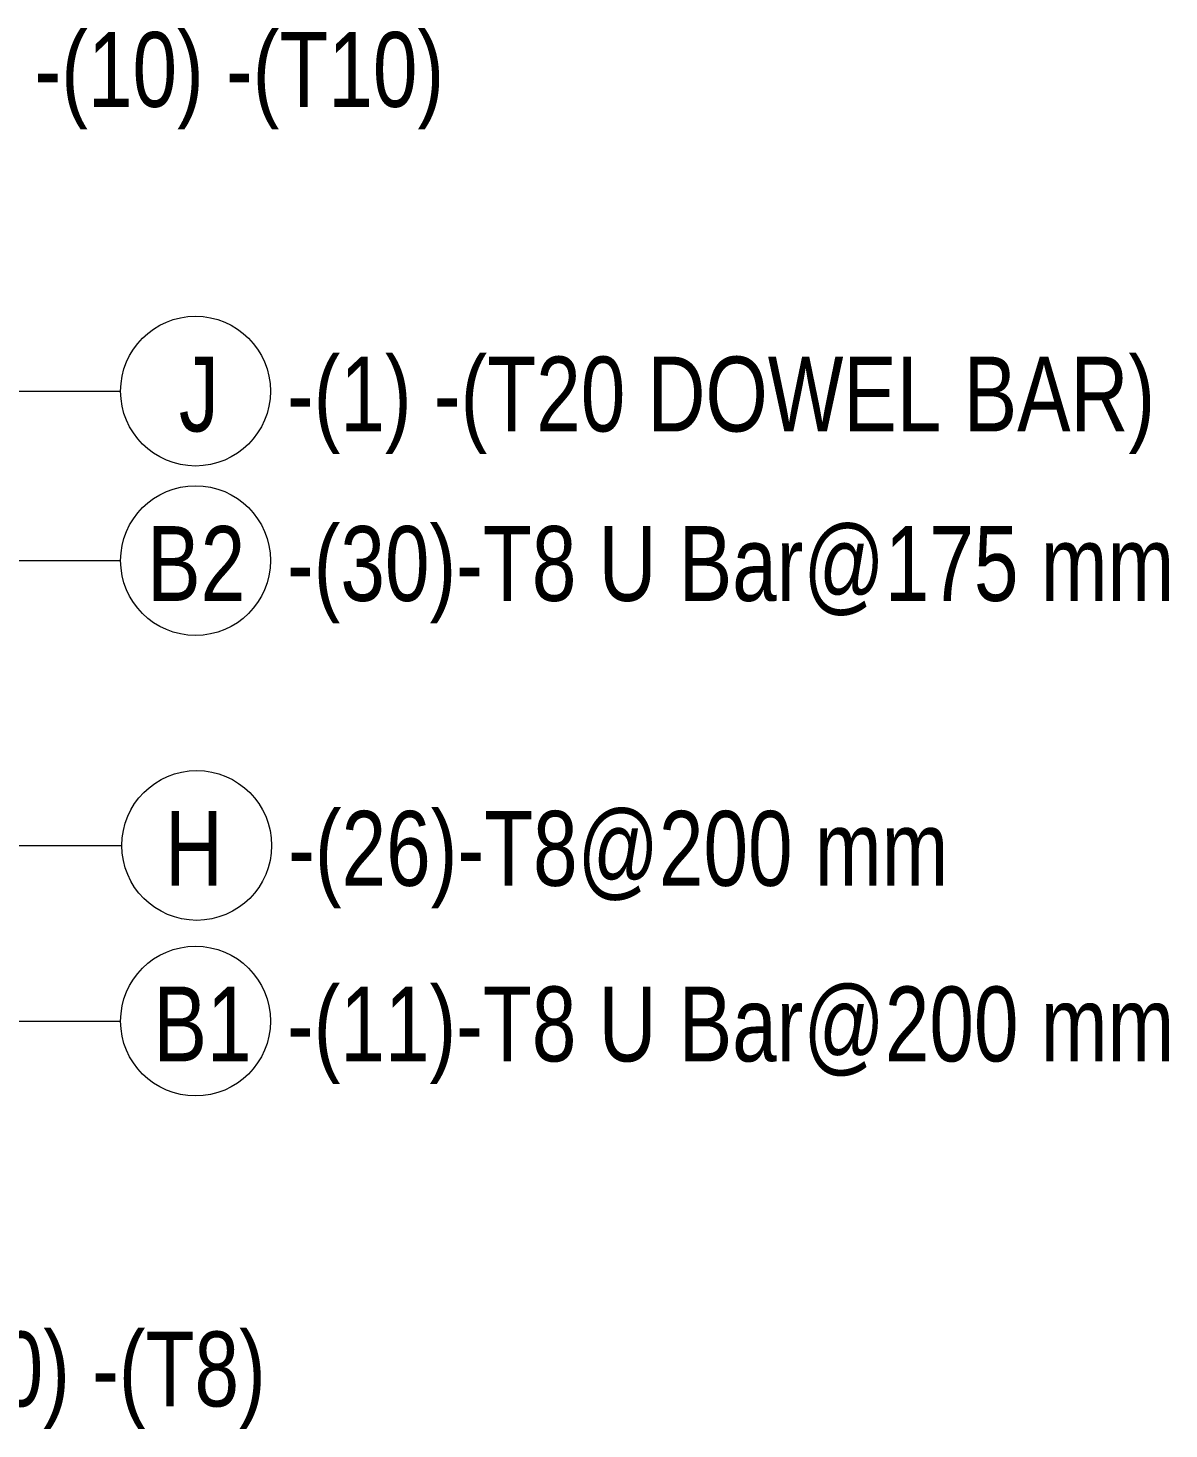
# Model space of a CAD drawing. Header units: millimetres. Extents: x 15401 to 36280, y -2060 to 13564.
# Drawn here: x 31184 to 32136, y 12289 to 13458 of the extents above; entities that cross this region are included whole.
import ezdxf

# ---------------------------------------------------------------- set-up
doc = ezdxf.new("R2010")
doc.units = ezdxf.units.MM
doc.layers.add('S-RBAR-IDEN', color=171, linetype='Continuous', lineweight=9)
doc.styles.add('Nirmala UI Semilight_1', font='NirmalaS.ttf', dxfattribs={"width": 0.8, "height": 62.5})

# ---------------------------------------------------------------- blocks, each defined once
blk = doc.blocks.new('M_Rebar Tag_rfa Dimension - ARROW-793927-Elevation Top 1')
at = {"layer": 'S-RBAR-IDEN'}
blk.add_circle((17335.9, 12970.2), 62.5, dxfattribs=at)
blk = doc.blocks.new('M_Rebar Tag_rfa MARK - DOT 1_5-794230-Elevation Top 1')
at = {"layer": 'S-RBAR-IDEN'}
blk.add_circle((17335.9, 13233.2), 62.5, dxfattribs=at)

msp = doc.modelspace()

# ---------------------------------------------------------------- linework, layer by layer
at = {"layer": 'S-RBAR-IDEN'}
for p, q in [((31092.57714, 13155.33775), (31261.43667, 13155.33775)), ((31030.98358, 13013.90015), (31261.43667, 13013.90015)), ((30947.85417, 12776.16828), (31262.43667, 12776.16828)), ((30946.85417, 12629.62385), (31261.43667, 12629.62385))]:
    msp.add_line(p, q, dxfattribs=at)

# ---------------------------------------------------------------- block references
for name, p in [('M_Rebar Tag_rfa MARK - DOT 1_5-794230-Elevation Top 1', (13988.07577, -77.88168)), ('M_Rebar Tag_rfa Dimension - ARROW-793927-Elevation Top 1', (13988.07577, 43.66621)), ('M_Rebar Tag_rfa Dimension - ARROW-793927-Elevation Top 1', (13989.07577, -194.06567)), ('M_Rebar Tag_rfa Dimension - ARROW-793927-Elevation Top 1', (13988.07577, -340.61009))]:
    msp.add_blockref(name, p, dxfattribs=at)

# ---------------------------------------------------------------- texts
at = {"layer": 'S-RBAR-IDEN', "char_height": 62.5, "attachment_point": 1, "style": 'Nirmala UI Semilight_1'}
for s, insert, width in [('-(10) -(T10)', (31189.66595, 13455.02668), 384.81), ('J', (31310.05594, 13184.13894), 28.86075), ('-(1) -(T20 DOWEL BAR)', (31400.31876, 13184.13894), 835.358375), ('B2', (31283.65594, 13042.70134), 92.99575), ('-(30)-T8 U Bar@175 mm', (31400.31876, 13042.70134), 886.666375), ('H', (31298.45594, 12804.96946), 59.324875), ('-(26)-T8@200 mm', (31401.31876, 12804.96946), 676.62425), ('B1', (31288.95594, 12658.42504), 80.16875), ('-(11)-T8 U Bar@200 mm', (31400.31876, 12658.42504), 875.44275), ('-(10) -(T8)', (31077.9866, 12370.46943), 352.7425)]:
    msp.add_mtext(s, dxfattribs=dict(at, insert=insert, width=width))

doc.saveas('drawing.dxf')
